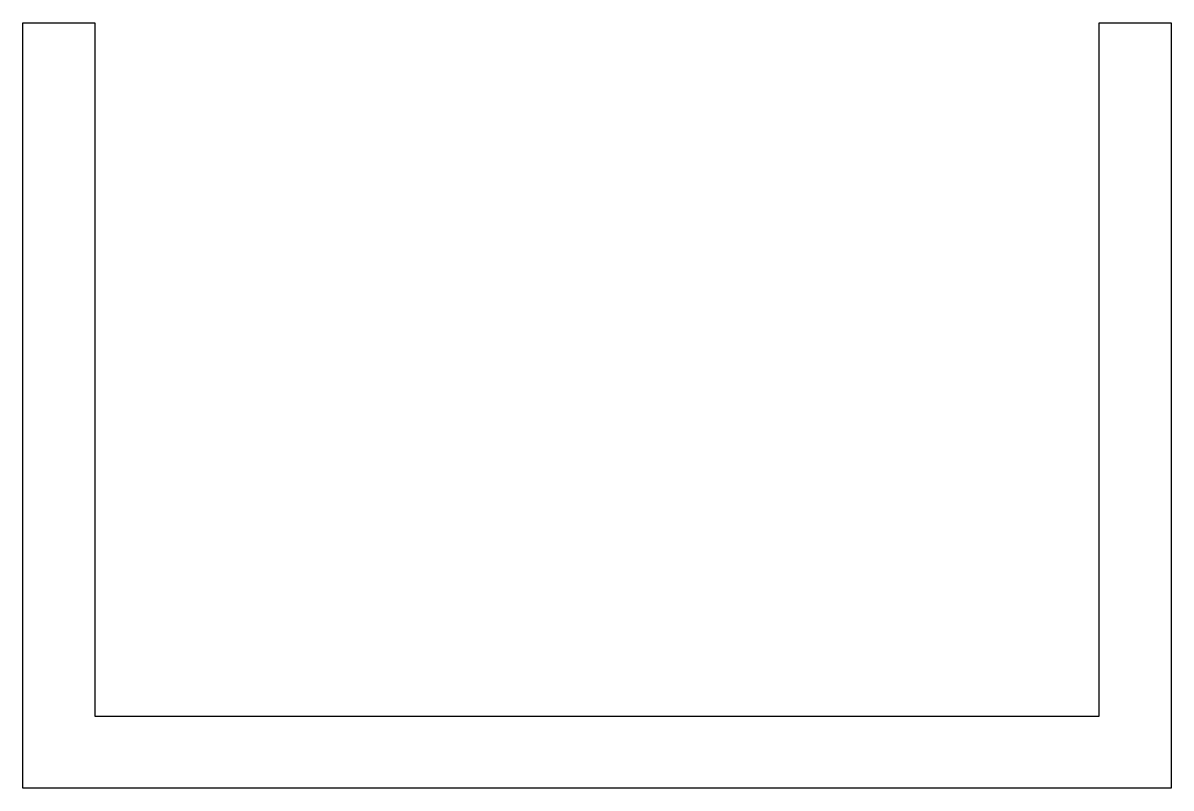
# Model space of a CAD drawing. Header units: inches. Extents: x -38.2 to 38, y 0.9 to 51.7.
import ezdxf

# ---------------------------------------------------------------- set-up
doc = ezdxf.new("R2010")
doc.units = ezdxf.units.IN
doc.header["$MEASUREMENT"] = 0

msp = doc.modelspace()

# ---------------------------------------------------------------- linework, layer by layer
at = {"color": 3}
for p, q in [((-38.163, 0.879), (-38.163, 51.679)), ((-38.163, 51.679), (-33.401, 51.679)), ((-33.401, 51.679), (-33.401, 5.641)), ((33.274, 5.641), (33.274, 51.679)), ((33.274, 51.679), (38.037, 51.679)), ((38.037, 51.679), (38.037, 0.879)), ((-33.401, 5.641), (33.274, 5.641)), ((38.037, 0.879), (-38.163, 0.879))]:
    msp.add_line(p, q, dxfattribs=at)

doc.saveas('drawing.dxf')
